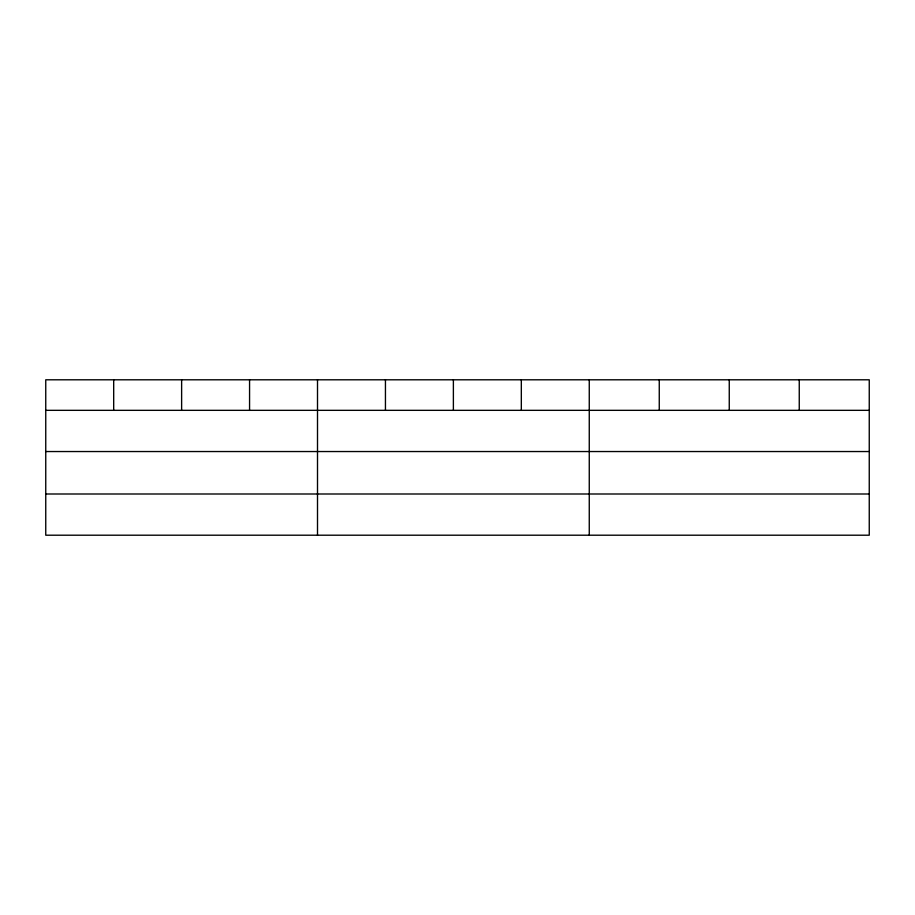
<?xml version="1.0" encoding="UTF-8"?>
<svg xmlns="http://www.w3.org/2000/svg" width="915" height="915" viewBox="0 0 915 915"><rect width="100%" height="100%" fill="white"/><g stroke="black" fill="none" stroke-linecap="round" stroke-linejoin="round"><path stroke-width="1.37" d="M869.25 451.541L869.25 379.794L45.75 379.794L45.75 535.206L869.25 535.206L869.25 451.541L45.75 451.541M45.75 410.332L869.25 410.332M45.75 493.997L869.25 493.997M799.252 379.794L799.252 410.332M729.255 379.794L729.255 410.332M659.258 379.794L659.258 410.332M589.26 379.794L589.26 535.206M521.321 379.794L521.321 410.332M453.382 379.794L453.382 410.332M385.444 379.794L385.444 410.332M317.505 379.794L317.505 535.206M249.566 379.794L249.566 410.332M181.628 379.794L181.628 410.332M113.689 379.794L113.689 410.332"/></g></svg>
